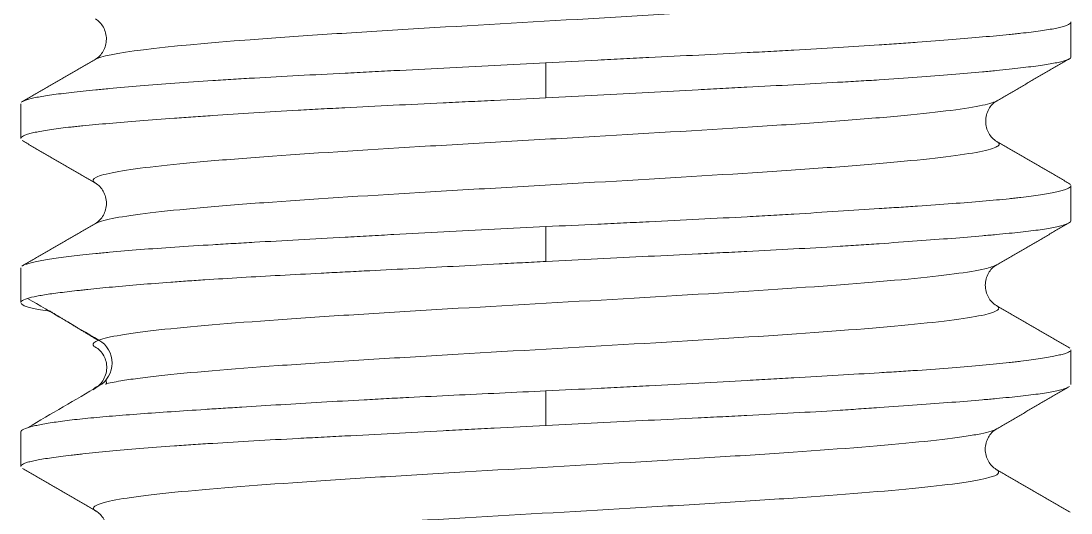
# Model space of a CAD drawing. Extents: x 840 to 1630, y 0 to 579.
# Drawn here: x 1364.63 to 1372.63, y 210.73 to 214.48 of the extents above; entities that cross this region are included whole.
import ezdxf

# ---------------------------------------------------------------- set-up
doc = ezdxf.new("R2010")
doc.units = 0
doc.header["$LTSCALE"] = 10
doc.header["$MEASUREMENT"] = 0
doc.layers.add('1', color=7, linetype='CONTINUOUS')

msp = doc.modelspace()

# ---------------------------------------------------------------- linework, layer by layer
at = {"layer": '1', "color": 7, "linetype": 'Continuous', "lineweight": 18}
for p, q in [((1372.6302, 214.2053), (1372.6302, 214.4707)), ((1364.6302, 213.846), (1364.6302, 213.5807)), ((1372.6302, 212.956), (1372.6302, 213.2214)), ((1364.6302, 212.5965), (1364.6302, 212.33)), ((1372.6302, 211.7061), (1372.6302, 211.971)), ((1364.6302, 211.3462), (1364.6302, 211.0813))]:
    msp.add_line(p, q, dxfattribs=at)
at = {"layer": '1', "color": 7, "linetype": 'Continuous', "lineweight": 13}
for p, q in [((1368.6302, 213.8915), (1368.6302, 214.16)), ((1368.6302, 212.6415), (1368.6302, 212.91)), ((1368.6302, 211.3915), (1368.6302, 211.66))]:
    msp.add_line(p, q, dxfattribs=at)
at = {"layer": '1', "color": 7, "linetype": 'Continuous', "lineweight": 18}
for points, knots in [([(1365.1918, 214.1816), (1365.2725, 214.2325), (1365.7087, 214.2835), (1366.4601, 214.3409), (1366.5485, 214.3473), (1366.732, 214.3603), (1367.0172, 214.3797), (1367.7402, 214.425), (1368.421, 214.4638), (1368.9799, 214.4961), (1369.0913, 214.5026), (1369.3121, 214.5156), (1369.6406, 214.535), (1370.3777, 214.5803), (1370.9253, 214.6191), (1371.297, 214.6514), (1371.3671, 214.6579), (1371.4979, 214.6708), (1371.6801, 214.6902), (1372.0042, 214.7355), (1372.1061, 214.7767), (1372.0705, 214.805), (1372.0667, 214.8074)], [0, 0, 0, 0, 0.244169, 0.244169, 0.275186, 0.275186, 0.306204, 0.368238, 0.492308, 0.492308, 0.523325, 0.523325, 0.554343, 0.616377, 0.740447, 0.740447, 0.771464, 0.771464, 0.802482, 0.864516, 0.988586, 1, 1, 1, 1]), ([(1365.1972, 214.4929), (1365.2235, 214.4768), (1365.2623, 214.4364), (1365.2902, 214.3383), (1365.2611, 214.2403), (1365.2218, 214.1999), (1365.1953, 214.1837)], [0, 0, 0, 0, 0.25236, 0.499879, 0.747508, 1, 1, 1, 1]), ([(1372.6302, 214.4708), (1372.6301, 214.4641), (1372.6239, 214.4573), (1372.608, 214.4489), (1372.6044, 214.4472), (1372.5963, 214.4438), (1372.5831, 214.4387), (1372.5663, 214.4337), (1372.5281, 214.4239), (1372.4648, 214.4111), (1372.3771, 214.3987), (1372.3021, 214.3895), (1372.2755, 214.3864), (1372.2333, 214.3818), (1372.2188, 214.3802), (1372.1892, 214.3771), (1372.1135, 214.3694), (1372.0294, 214.3617), (1371.8847, 214.349), (1371.8072, 214.3425), (1371.6418, 214.329), (1371.554, 214.3221), (1371.4375, 214.3135), (1371.4138, 214.3117), (1371.3662, 214.3082), (1371.2939, 214.3031), (1371.2196, 214.2979), (1371.0682, 214.2877), (1370.8589, 214.2743), (1370.6352, 214.2613), (1370.4618, 214.2517), (1370.4031, 214.2485), (1370.3136, 214.2438), (1370.2836, 214.2422), (1370.2234, 214.2391), (1370.1932, 214.2375), (1370.0417, 214.2298), (1369.7957, 214.2176), (1369.543, 214.2053), (1369.3509, 214.1959), (1369.2865, 214.1928), (1369.1567, 214.1863), (1369.0913, 214.183), (1368.8941, 214.1729), (1368.7624, 214.166), (1368.6303, 214.1591)], [0, 0, 0, 0, 0.061707, 0.061707, 0.077346, 0.077346, 0.092984, 0.12426, 0.12426, 0.186813, 0.249366, 0.249366, 0.280642, 0.280642, 0.29628, 0.29628, 0.311919, 0.374472, 0.374472, 0.437024, 0.437024, 0.499577, 0.499577, 0.515215, 0.515215, 0.530854, 0.56213, 0.56213, 0.624683, 0.687236, 0.687236, 0.718512, 0.718512, 0.73415, 0.73415, 0.749789, 0.749789, 0.812341, 0.874894, 0.874894, 0.906171, 0.906171, 0.937447, 0.937447, 1, 1, 1, 1]), ([(1368.6302, 213.8919), (1368.7623, 213.8988), (1368.8933, 213.9057), (1369.1531, 213.9194), (1369.4108, 213.9331), (1369.6642, 213.9465), (1369.8213, 213.9547), (1369.8526, 213.9564), (1369.9152, 213.9596), (1369.9464, 213.9613), (1370.0396, 213.9662), (1370.101, 213.9694), (1370.2826, 213.9789), (1370.5186, 213.9913), (1370.7422, 214.0034), (1370.9053, 214.0126), (1370.9856, 214.0173), (1371.0642, 214.022), (1371.1162, 214.0251), (1371.142, 214.0267), (1371.2695, 214.0347), (1371.3665, 214.0413), (1371.551, 214.0547), (1371.7259, 214.0683), (1371.8818, 214.0821), (1371.9732, 214.0907), (1371.9912, 214.0924), (1372.0265, 214.0958), (1372.0438, 214.0975), (1372.0946, 214.1026), (1372.127, 214.106), (1372.2196, 214.116), (1372.3311, 214.1289), (1372.4191, 214.1414), (1372.4762, 214.1507), (1372.4938, 214.1538), (1372.5258, 214.16), (1372.5403, 214.1631), (1372.5789, 214.1723), (1372.5981, 214.1785), (1372.6237, 214.191), (1372.6301, 214.1973), (1372.6302, 214.204), (1372.6302, 214.2041), (1372.6302, 214.2042)], [0, 0, 0, 0, 0.062447, 0.062447, 0.124894, 0.187342, 0.187342, 0.202953, 0.202953, 0.218565, 0.218565, 0.249789, 0.249789, 0.312236, 0.374683, 0.374683, 0.405907, 0.421519, 0.421519, 0.437131, 0.437131, 0.499578, 0.499578, 0.562025, 0.624472, 0.624472, 0.640084, 0.640084, 0.655696, 0.655696, 0.686919, 0.686919, 0.749367, 0.811814, 0.811814, 0.843037, 0.843037, 0.874261, 0.874261, 0.936708, 0.936708, 0.999155, 0.999155, 1, 1, 1, 1]), ([(1368.6303, 214.1591), (1368.4982, 214.1521), (1368.3672, 214.1452), (1368.1074, 214.1315), (1367.8497, 214.118), (1367.5962, 214.1049), (1367.4392, 214.0968), (1367.4078, 214.0952), (1367.3453, 214.092), (1367.314, 214.0904), (1367.2208, 214.0856), (1367.1595, 214.0825), (1366.9778, 214.0731), (1366.7418, 214.0609), (1366.5182, 214.0487), (1366.3552, 214.0394), (1366.2748, 214.0347), (1366.1962, 214.0299), (1366.1443, 214.0266), (1366.1184, 214.025), (1365.991, 214.0167), (1365.894, 214.0099), (1365.7095, 213.9963), (1365.5346, 213.9825), (1365.3786, 213.9689), (1365.2873, 213.9604), (1365.2693, 213.9587), (1365.234, 213.9554), (1365.2166, 213.9537), (1365.1658, 213.9487), (1365.1335, 213.9454), (1365.0409, 213.9356), (1364.9294, 213.9229), (1364.8413, 213.9106), (1364.7842, 213.9014), (1364.7667, 213.8983), (1364.7346, 213.8921), (1364.7201, 213.889), (1364.6815, 213.8797), (1364.6624, 213.8735), (1364.6469, 213.8657), (1364.6445, 213.8644), (1364.6424, 213.8631)], [0, 0, 0, 0, 0.065757, 0.065757, 0.131514, 0.197271, 0.197271, 0.21371, 0.21371, 0.23015, 0.23015, 0.263028, 0.263028, 0.328785, 0.394542, 0.394542, 0.427421, 0.44386, 0.44386, 0.460299, 0.460299, 0.526057, 0.526057, 0.591814, 0.657571, 0.657571, 0.67401, 0.67401, 0.690449, 0.690449, 0.723328, 0.723328, 0.789085, 0.854842, 0.854842, 0.88772, 0.88772, 0.920599, 0.920599, 0.986356, 0.986356, 1, 1, 1, 1]), ([(1364.6302, 213.5801), (1364.6303, 213.5869), (1364.6366, 213.5937), (1364.6524, 213.6022), (1364.6561, 213.6039), (1364.6641, 213.6074), (1364.6774, 213.6125), (1364.6942, 213.6176), (1364.7324, 213.6276), (1364.7957, 213.6407), (1364.8833, 213.6532), (1364.9584, 213.6626), (1364.9849, 213.6657), (1365.0271, 213.6704), (1365.0416, 213.6719), (1365.0712, 213.675), (1365.147, 213.6827), (1365.231, 213.6904), (1365.3757, 213.7027), (1365.4532, 213.709), (1365.6186, 213.7221), (1365.7065, 213.7289), (1365.823, 213.7375), (1365.8466, 213.7392), (1365.8943, 213.7427), (1365.9666, 213.7479), (1366.0409, 213.7531), (1366.1923, 213.7634), (1366.4015, 213.777), (1366.6253, 213.7902), (1366.7986, 213.8), (1366.8574, 213.8032), (1366.9469, 213.8081), (1366.9769, 213.8097), (1367.037, 213.8128), (1367.0672, 213.8144), (1367.2188, 213.8223), (1367.4647, 213.8346), (1367.7174, 213.8468), (1367.9095, 213.856), (1367.974, 213.8591), (1368.1038, 213.8654), (1368.1691, 213.8686), (1368.3663, 213.8783), (1368.4981, 213.8851), (1368.6302, 213.8919)], [0, 0, 0, 0, 0.061709, 0.061709, 0.077347, 0.077347, 0.092985, 0.124261, 0.124261, 0.186814, 0.249367, 0.249367, 0.280643, 0.280643, 0.296281, 0.296281, 0.31192, 0.374472, 0.374472, 0.437025, 0.437025, 0.499578, 0.499578, 0.515216, 0.515216, 0.530854, 0.562131, 0.562131, 0.624683, 0.687236, 0.687236, 0.718513, 0.718513, 0.734151, 0.734151, 0.749789, 0.749789, 0.812342, 0.874894, 0.874894, 0.906171, 0.906171, 0.937447, 0.937447, 1, 1, 1, 1]), ([(1365.1988, 213.241), (1365.1946, 213.2432), (1365.191, 213.2454), (1365.1714, 213.2606), (1365.1889, 213.2994), (1365.3991, 213.3382), (1365.7236, 213.377), (1365.8509, 213.39), (1366.1409, 213.4159), (1366.6286, 213.4547), (1367.4426, 213.5064), (1368.106, 213.5452), (1368.5523, 213.5711), (1368.7774, 213.5841), (1369.4464, 213.6229), (1370.1024, 213.6617), (1370.6641, 213.7005), (1370.923, 213.7199), (1371.0056, 213.7264), (1371.1627, 213.7393), (1371.5355, 213.7717), (1371.9022, 213.8161), (1372.0379, 213.8541), (1372.0616, 213.8662)], [0, 0, 0, 0, 0.010679, 0.010679, 0.072768, 0.196946, 0.196946, 0.259034, 0.259034, 0.321123, 0.4453, 0.507389, 0.507389, 0.569478, 0.569478, 0.693655, 0.755744, 0.755744, 0.786788, 0.786788, 0.817832, 0.94201, 1, 1, 1, 1]), ([(1372.0652, 213.5581), (1372.0386, 213.5742), (1371.9993, 213.6147), (1371.9708, 213.7128), (1371.9989, 213.8109), (1372.0378, 213.8514), (1372.0641, 213.8675)], [0, 0, 0, 0, 0.252392, 0.499965, 0.747575, 1, 1, 1, 1]), ([(1365.1944, 212.9315), (1365.1974, 212.9333), (1365.2493, 212.961), (1365.3992, 212.9887), (1365.7237, 213.0275), (1365.851, 213.0404), (1366.141, 213.0663), (1366.6287, 213.1051), (1367.4428, 213.1569), (1368.1062, 213.1957), (1368.5525, 213.2216), (1368.7776, 213.2345), (1369.4465, 213.2733), (1370.1025, 213.3122), (1370.6642, 213.351), (1370.9231, 213.3704), (1371.0057, 213.3769), (1371.1629, 213.3898), (1371.5356, 213.4221), (1371.9093, 213.4674), (1372.0439, 213.5063), (1372.0776, 213.5257), (1372.0831, 213.5321), (1372.0827, 213.5445), (1372.0777, 213.5505), (1372.0681, 213.5564)], [0, 0, 0, 0, 0.008574, 0.132828, 0.132828, 0.194955, 0.194955, 0.257082, 0.381337, 0.443464, 0.443464, 0.505591, 0.505591, 0.629846, 0.691973, 0.691973, 0.723037, 0.723037, 0.7541, 0.878355, 0.940482, 0.940482, 0.971546, 0.971546, 1, 1, 1, 1]), ([(1365.1963, 213.2423), (1365.2228, 213.2262), (1365.2621, 213.1857), (1365.2909, 213.0877), (1365.2626, 212.9895), (1365.2233, 212.9491), (1365.1968, 212.9329)], [0, 0, 0, 0, 0.252579, 0.500198, 0.747666, 1, 1, 1, 1]), ([(1372.6302, 213.2224), (1372.6301, 213.2161), (1372.6239, 213.2095), (1372.608, 213.2011), (1372.6044, 213.1994), (1372.5963, 213.1959), (1372.5831, 213.1907), (1372.5663, 213.1856), (1372.528, 213.1752), (1372.4648, 213.1615), (1372.3771, 213.1481), (1372.3021, 213.1382), (1372.2755, 213.135), (1372.2333, 213.1301), (1372.2189, 213.1285), (1372.1892, 213.1252), (1372.1135, 213.1172), (1371.9623, 213.1032), (1371.8072, 213.091), (1371.6418, 213.0788), (1371.554, 213.0726), (1371.4374, 213.0647), (1371.4138, 213.0631), (1371.3661, 213.0598), (1371.2938, 213.055), (1371.2195, 213.05), (1371.0681, 213.04), (1370.8588, 213.0263), (1370.6351, 213.0126), (1370.4618, 213.0023), (1370.403, 212.9989), (1370.3136, 212.9937), (1370.2836, 212.992), (1370.2234, 212.9887), (1370.1932, 212.987), (1370.0417, 212.9786), (1369.7958, 212.9656), (1369.5431, 212.9531), (1369.351, 212.9438), (1369.2865, 212.9407), (1369.1568, 212.9345), (1369.0914, 212.9315), (1368.8942, 212.9222), (1368.7624, 212.916), (1368.6302, 212.9097)], [0, 0, 0, 0, 0.061707, 0.061707, 0.077345, 0.077345, 0.092984, 0.12426, 0.12426, 0.186813, 0.249366, 0.249366, 0.280642, 0.280642, 0.29628, 0.29628, 0.311919, 0.374471, 0.437024, 0.437024, 0.499577, 0.499577, 0.515215, 0.515215, 0.530854, 0.56213, 0.56213, 0.624683, 0.687236, 0.687236, 0.718512, 0.718512, 0.73415, 0.73415, 0.749789, 0.749789, 0.812341, 0.874894, 0.874894, 0.906171, 0.906171, 0.937447, 0.937447, 1, 1, 1, 1]), ([(1368.6302, 212.9097), (1368.4981, 212.9034), (1368.3671, 212.897), (1368.1072, 212.8838), (1367.8495, 212.8703), (1367.5961, 212.8565), (1367.4391, 212.8479), (1367.4078, 212.8462), (1367.3452, 212.8427), (1367.314, 212.841), (1367.2208, 212.8358), (1367.1595, 212.8324), (1366.9778, 212.8223), (1366.7419, 212.8092), (1366.5183, 212.7965), (1366.3552, 212.7872), (1366.2749, 212.7825), (1366.1963, 212.7779), (1366.1443, 212.7748), (1366.1185, 212.7732), (1365.991, 212.7655), (1365.894, 212.7594), (1365.7095, 212.747), (1365.622, 212.7408), (1365.4565, 212.7279), (1365.3786, 212.7212), (1365.2872, 212.7126), (1365.2692, 212.7109), (1365.2339, 212.7074), (1365.2166, 212.7057), (1365.1658, 212.7005), (1365.1334, 212.697), (1365.0409, 212.6867), (1364.9294, 212.673), (1364.8413, 212.6597), (1364.7843, 212.6499), (1364.7667, 212.6467), (1364.7347, 212.6402), (1364.7201, 212.637), (1364.6816, 212.6275), (1364.6624, 212.6213), (1364.6468, 212.6138), (1364.6443, 212.6125), (1364.6422, 212.6112)], [0, 0, 0, 0, 0.065722, 0.065722, 0.131445, 0.197167, 0.197167, 0.213598, 0.213598, 0.230029, 0.230029, 0.26289, 0.26289, 0.328612, 0.394335, 0.394335, 0.427196, 0.443626, 0.443626, 0.460057, 0.460057, 0.525779, 0.525779, 0.591502, 0.591502, 0.657224, 0.657224, 0.673655, 0.673655, 0.690086, 0.690086, 0.722947, 0.722947, 0.788669, 0.854392, 0.854392, 0.887253, 0.887253, 0.920114, 0.920114, 0.985836, 0.985836, 1, 1, 1, 1]), ([(1368.6301, 212.6441), (1368.7622, 212.6509), (1368.8932, 212.6576), (1369.1531, 212.6706), (1369.4108, 212.6834), (1369.6643, 212.6958), (1369.8213, 212.7035), (1369.8527, 212.705), (1369.9152, 212.7081), (1369.9465, 212.7097), (1370.0397, 212.7143), (1370.101, 212.7174), (1370.2827, 212.7266), (1370.4007, 212.7328), (1370.6305, 212.7456), (1370.7423, 212.7522), (1370.9053, 212.7623), (1370.9856, 212.7674), (1371.0642, 212.7726), (1371.1162, 212.7761), (1371.142, 212.7778), (1371.2694, 212.7865), (1371.3664, 212.7934), (1371.5509, 212.807), (1371.7258, 212.8203), (1371.8818, 212.8333), (1371.9732, 212.8413), (1371.9912, 212.8429), (1372.0265, 212.846), (1372.0438, 212.8476), (1372.0946, 212.8523), (1372.127, 212.8555), (1372.2196, 212.8647), (1372.3311, 212.8769), (1372.4191, 212.8892), (1372.4762, 212.8986), (1372.4938, 212.9018), (1372.5258, 212.9083), (1372.5403, 212.9117), (1372.5789, 212.9218), (1372.5981, 212.9286), (1372.6237, 212.9423), (1372.6301, 212.9492), (1372.6302, 212.9561), (1372.6302, 212.9562), (1372.6302, 212.9563)], [0, 0, 0, 0, 0.062447, 0.062447, 0.124894, 0.187342, 0.187342, 0.202954, 0.202954, 0.218565, 0.218565, 0.249789, 0.249789, 0.312236, 0.312236, 0.374683, 0.374683, 0.405907, 0.421519, 0.421519, 0.437131, 0.437131, 0.499578, 0.499578, 0.562025, 0.624472, 0.624472, 0.640084, 0.640084, 0.655696, 0.655696, 0.68692, 0.68692, 0.749367, 0.811814, 0.811814, 0.843038, 0.843038, 0.874261, 0.874261, 0.936708, 0.936708, 0.999156, 0.999156, 1, 1, 1, 1]), ([(1364.6795, 212.3626), (1364.698, 212.3683), (1364.7217, 212.3739), (1364.7789, 212.385), (1364.846, 212.396), (1364.9325, 212.4072), (1365.0048, 212.4158), (1365.0301, 212.4188), (1365.07, 212.4232), (1365.0836, 212.4247), (1365.1115, 212.4277), (1365.1257, 212.4292), (1365.1981, 212.4369), (1365.3224, 212.4492), (1365.5332, 212.4678), (1365.69, 212.4801), (1365.8138, 212.4892), (1365.8561, 212.4922), (1365.9211, 212.4967), (1365.943, 212.4982), (1365.9873, 212.5012), (1366.0989, 212.5086), (1366.3077, 212.5215), (1366.6029, 212.5382), (1366.8108, 212.5491), (1366.971, 212.5574), (1367.0251, 212.5602), (1367.1347, 212.5658), (1367.1898, 212.5686), (1367.3559, 212.5771), (1367.4679, 212.5828), (1367.6943, 212.5947), (1367.9229, 212.6068), (1368.1563, 212.6193), (1368.3332, 212.6286), (1368.3925, 212.6317), (1368.5113, 212.6379), (1368.5707, 212.641), (1368.6301, 212.6441)], [0, 0, 0, 0, 0.0625, 0.0625, 0.125, 0.1875, 0.1875, 0.21875, 0.21875, 0.234375, 0.234375, 0.25, 0.25, 0.3125, 0.375, 0.4375, 0.4375, 0.46875, 0.46875, 0.484375, 0.484375, 0.5, 0.5625, 0.625, 0.6875, 0.6875, 0.71875, 0.71875, 0.75, 0.75, 0.8125, 0.8125, 0.875, 0.9375, 0.9375, 0.96875, 0.96875, 1, 1, 1, 1]), ([(1365.2235, 212.0442), (1365.2581, 212.0572), (1365.3415, 212.0766), (1365.4717, 212.096), (1365.5688, 212.1089), (1365.6226, 212.1154), (1365.9156, 212.1478), (1366.3829, 212.1866), (1367.0599, 212.2319), (1367.3707, 212.2513), (1367.5816, 212.2642), (1367.6889, 212.2707), (1368.2328, 212.303), (1368.6902, 212.3289), (1369.5798, 212.3807), (1370.012, 212.4065), (1370.7814, 212.4583), (1371.457, 212.5101), (1371.8603, 212.5618), (1372.014, 212.5972), (1372.0431, 212.6066), (1372.0605, 212.616)], [0, 0, 0, 0, 0.067889, 0.101833, 0.101833, 0.135777, 0.135777, 0.271555, 0.339443, 0.373388, 0.373388, 0.407332, 0.407332, 0.543109, 0.543109, 0.678887, 0.678887, 0.814664, 0.950441, 0.950441, 1, 1, 1, 1]), ([(1372.0618, 212.3082), (1372.0353, 212.3243), (1371.9961, 212.3647), (1371.9678, 212.4628), (1371.9967, 212.5608), (1372.0362, 212.6012), (1372.0628, 212.6173)], [0, 0, 0, 0, 0.252368, 0.499785, 0.747351, 1, 1, 1, 1]), ([(1364.6302, 212.33), (1364.6302, 212.3335), (1364.6318, 212.3369), (1364.642, 212.3478), (1364.6567, 212.3553), (1364.6795, 212.3628)], [0, 0, 0, 0, 0.313663, 0.313663, 1, 1, 1, 1]), ([(1364.8537, 212.2637), (1364.8268, 212.2675), (1364.8022, 212.2714), (1364.7604, 212.2786), (1364.7427, 212.282), (1364.7109, 212.289), (1364.6971, 212.2925), (1364.6613, 212.3031), (1364.6454, 212.3104), (1364.6352, 212.3195), (1364.6337, 212.3212), (1364.6326, 212.3228)], [0, 0, 0, 0, 0.203748, 0.203748, 0.383024, 0.383024, 0.562299, 0.562299, 0.920851, 0.920851, 1, 1, 1, 1]), ([(1365.2715, 211.7093), (1365.3029, 211.7174), (1365.3742, 211.7319), (1365.4718, 211.7464), (1365.5689, 211.7594), (1365.6227, 211.7659), (1365.9158, 211.7982), (1366.3831, 211.837), (1367.06, 211.8823), (1367.3708, 211.9017), (1367.5818, 211.9147), (1367.6891, 211.9211), (1368.233, 211.9535), (1368.6904, 211.9794), (1369.58, 212.0311), (1370.0122, 212.057), (1370.7816, 212.1088), (1371.4571, 212.1605), (1371.8604, 212.2123), (1372.073, 212.2612), (1372.1019, 212.2842), (1372.0636, 212.3072)], [0, 0, 0, 0, 0.040514, 0.072977, 0.072977, 0.105441, 0.105441, 0.235294, 0.300221, 0.332684, 0.332684, 0.365147, 0.365147, 0.495, 0.495, 0.624854, 0.624854, 0.754707, 0.88456, 0.88456, 1, 1, 1, 1]), ([(1365.1949, 211.9932), (1365.188, 211.9973), (1365.1687, 212.0144), (1365.1879, 212.0314), (1365.2236, 212.0444)], [0, 0, 0, 0, 0.241273, 1, 1, 1, 1]), ([(1365.2235, 211.6948), (1365.2847, 211.7292), (1365.3652, 211.8696), (1365.2848, 212.01), (1365.2236, 212.0444)], [0, 0, 0, 0, 0.500101, 1, 1, 1, 1]), ([(1365.1938, 211.9937), (1365.2234, 211.9761), (1365.2665, 211.9327), (1365.2943, 211.8303), (1365.2588, 211.7278), (1365.2101, 211.6843), (1365.1778, 211.6667)], [0, 0, 0, 0, 0.252511, 0.500404, 0.748062, 1, 1, 1, 1]), ([(1372.6302, 211.9704), (1372.6301, 211.9643), (1372.6239, 211.9583), (1372.608, 211.9506), (1372.6044, 211.9491), (1372.5963, 211.946), (1372.5831, 211.9413), (1372.5663, 211.9366), (1372.528, 211.9271), (1372.4964, 211.9205), (1372.4209, 211.9071), (1372.3771, 211.9003), (1372.3021, 211.8899), (1372.2755, 211.8865), (1372.2333, 211.8813), (1372.2188, 211.8795), (1372.1892, 211.8761), (1372.1135, 211.8675), (1371.9623, 211.8523), (1371.8073, 211.8394), (1371.6419, 211.8266), (1371.554, 211.8204), (1371.4375, 211.8126), (1371.4139, 211.811), (1371.3662, 211.8079), (1371.2939, 211.8033), (1371.2196, 211.7987), (1371.0681, 211.7895), (1370.9635, 211.7834), (1370.7469, 211.7709), (1370.635, 211.7645), (1370.4617, 211.7545), (1370.403, 211.7511), (1370.2836, 211.7442), (1370.2234, 211.7408), (1370.0416, 211.7305), (1369.7958, 211.7167), (1369.5431, 211.7032), (1369.351, 211.6932), (1369.2866, 211.6898), (1369.1568, 211.6833), (1369.0915, 211.68), (1368.8943, 211.6702), (1368.7625, 211.6638), (1368.6303, 211.6576)], [0, 0, 0, 0, 0.061708, 0.061708, 0.077346, 0.077346, 0.092985, 0.124261, 0.124261, 0.186814, 0.186814, 0.249367, 0.249367, 0.280643, 0.280643, 0.296281, 0.296281, 0.311919, 0.374472, 0.437025, 0.437025, 0.499578, 0.499578, 0.515216, 0.515216, 0.530854, 0.562131, 0.562131, 0.624683, 0.624683, 0.687236, 0.687236, 0.718512, 0.718512, 0.749789, 0.749789, 0.812342, 0.874894, 0.874894, 0.906171, 0.906171, 0.937447, 0.937447, 1, 1, 1, 1]), ([(1368.6301, 211.3943), (1368.7622, 211.4011), (1368.8932, 211.4077), (1369.1531, 211.4206), (1369.4108, 211.4333), (1369.6643, 211.4455), (1369.8214, 211.4532), (1369.8527, 211.4548), (1369.9152, 211.4579), (1369.9465, 211.4594), (1370.0397, 211.4641), (1370.1011, 211.4671), (1370.2827, 211.4764), (1370.4007, 211.4827), (1370.6305, 211.4956), (1370.7423, 211.5023), (1370.9053, 211.5125), (1370.9856, 211.5177), (1371.0642, 211.5229), (1371.1161, 211.5263), (1371.142, 211.5281), (1371.2694, 211.5368), (1371.3664, 211.5436), (1371.5509, 211.5571), (1371.7258, 211.5704), (1371.8818, 211.5832), (1371.9732, 211.5911), (1371.9912, 211.5927), (1372.0265, 211.5959), (1372.0438, 211.5974), (1372.0946, 211.6021), (1372.127, 211.6052), (1372.2196, 211.6145), (1372.3311, 211.6266), (1372.4191, 211.639), (1372.4762, 211.6485), (1372.4938, 211.6518), (1372.5258, 211.6584), (1372.5403, 211.6618), (1372.5787, 211.6719), (1372.5978, 211.6788), (1372.6106, 211.6856)], [0, 0, 0, 0, 0.066696, 0.066696, 0.133391, 0.200087, 0.200087, 0.216761, 0.216761, 0.233435, 0.233435, 0.266782, 0.266782, 0.333478, 0.333478, 0.400174, 0.400174, 0.433521, 0.450195, 0.450195, 0.466869, 0.466869, 0.533565, 0.533565, 0.60026, 0.666956, 0.666956, 0.68363, 0.68363, 0.700304, 0.700304, 0.733652, 0.733652, 0.800347, 0.867043, 0.867043, 0.900391, 0.900391, 0.933738, 0.933738, 1, 1, 1, 1]), ([(1368.6303, 211.6576), (1368.5114, 211.6519), (1368.3934, 211.6463), (1368.1592, 211.6353), (1367.9266, 211.6243), (1367.6976, 211.6131), (1367.5271, 211.6045), (1367.4705, 211.6015), (1367.3859, 211.597), (1367.3578, 211.5955), (1367.3016, 211.5925), (1367.2736, 211.5909), (1367.1346, 211.5833), (1366.9172, 211.5709), (1366.6063, 211.5523), (1366.409, 211.5401), (1366.2648, 211.531), (1366.2174, 211.528), (1366.1472, 211.5236), (1366.124, 211.5221), (1366.078, 211.5191), (1365.9643, 211.5117), (1365.7707, 211.4989), (1365.5357, 211.4823), (1365.3945, 211.4714), (1365.2945, 211.4631), (1365.2621, 211.4603), (1365.1995, 211.4547), (1365.1694, 211.4518), (1365.0828, 211.4433), (1365.03, 211.4374), (1364.9338, 211.4255), (1364.8472, 211.4133), (1364.7797, 211.4009), (1364.7364, 211.3916), (1364.7232, 211.3885), (1364.6994, 211.3824), (1364.6888, 211.3793), (1364.6795, 211.3763)], [0, 0, 0, 0, 0.0625, 0.0625, 0.125, 0.1875, 0.1875, 0.21875, 0.21875, 0.234375, 0.234375, 0.25, 0.25, 0.3125, 0.375, 0.4375, 0.4375, 0.46875, 0.46875, 0.484375, 0.484375, 0.5, 0.5625, 0.625, 0.6875, 0.6875, 0.71875, 0.71875, 0.75, 0.75, 0.8125, 0.8125, 0.875, 0.9375, 0.9375, 0.96875, 0.96875, 1, 1, 1, 1]), ([(1364.6302, 211.0822), (1364.6303, 211.0886), (1364.6366, 211.095), (1364.6524, 211.1029), (1364.6561, 211.1045), (1364.6641, 211.1077), (1364.6774, 211.1124), (1364.6942, 211.1171), (1364.7324, 211.1264), (1364.7957, 211.1385), (1364.8834, 211.1508), (1364.9584, 211.1603), (1364.985, 211.1635), (1365.0272, 211.1684), (1365.0416, 211.1701), (1365.0713, 211.1734), (1365.147, 211.1818), (1365.2982, 211.1972), (1365.4532, 211.2109), (1365.6185, 211.2246), (1365.7064, 211.2313), (1365.8229, 211.2397), (1365.8466, 211.2414), (1365.8943, 211.2447), (1365.9665, 211.2497), (1366.0408, 211.2545), (1366.1923, 211.2641), (1366.4015, 211.2767), (1366.6253, 211.2889), (1366.7987, 211.2981), (1366.8575, 211.3012), (1366.947, 211.3058), (1366.977, 211.3074), (1367.0371, 211.3105), (1367.0673, 211.3121), (1367.2189, 211.3199), (1367.3418, 211.3262), (1367.5911, 211.3394), (1367.7174, 211.3462), (1367.9095, 211.3564), (1367.9739, 211.3599), (1368.1037, 211.3668), (1368.1691, 211.3702), (1368.3662, 211.3806), (1368.498, 211.3875), (1368.6301, 211.3943)], [0, 0, 0, 0, 0.061709, 0.061709, 0.077347, 0.077347, 0.092985, 0.124262, 0.124262, 0.186814, 0.249367, 0.249367, 0.280643, 0.280643, 0.296282, 0.296282, 0.31192, 0.374473, 0.437025, 0.437025, 0.499578, 0.499578, 0.515216, 0.515216, 0.530854, 0.562131, 0.562131, 0.624684, 0.687236, 0.687236, 0.718513, 0.718513, 0.734151, 0.734151, 0.749789, 0.749789, 0.812342, 0.812342, 0.874895, 0.874895, 0.906171, 0.906171, 0.937447, 0.937447, 1, 1, 1, 1]), ([(1364.6795, 211.3764), (1364.6567, 211.3694), (1364.642, 211.3626), (1364.6318, 211.3528), (1364.6302, 211.3497), (1364.6302, 211.3467)], [0, 0, 0, 0, 0.688713, 0.688713, 1, 1, 1, 1]), ([(1365.2009, 210.7417), (1365.1648, 210.7618), (1365.1906, 210.7949), (1365.3544, 210.828), (1365.4819, 210.8474), (1365.5297, 210.8539), (1365.6354, 210.8668), (1365.9248, 210.8992), (1366.4918, 210.9445), (1367.0848, 210.9833), (1367.3941, 211.0027), (1367.4994, 211.0092), (1367.7133, 211.0221), (1368.2568, 211.0545), (1369.0585, 211.0998), (1369.8175, 211.145), (1370.1237, 211.1645), (1370.3226, 211.1774), (1370.4193, 211.1839), (1370.8878, 211.2162), (1371.377, 211.255), (1371.7631, 211.3003), (1371.8829, 211.3197), (1371.9519, 211.3327), (1371.981, 211.3391), (1372.0292, 211.3524), (1372.0478, 211.3593), (1372.0602, 211.3661)], [0, 0, 0, 0, 0.096854, 0.15902, 0.15902, 0.190103, 0.190103, 0.221186, 0.345517, 0.407683, 0.407683, 0.438766, 0.438766, 0.469849, 0.594181, 0.656347, 0.68743, 0.68743, 0.718512, 0.718512, 0.842844, 0.90501, 0.936093, 0.936093, 0.967176, 0.967176, 1, 1, 1, 1]), ([(1372.0612, 211.0585), (1372.0348, 211.0745), (1371.9957, 211.1148), (1371.9674, 211.2128), (1371.9962, 211.3106), (1372.0355, 211.351), (1372.0619, 211.367)], [0, 0, 0, 0, 0.252392, 0.499807, 0.747357, 1, 1, 1, 1]), ([(1365.196, 210.4315), (1365.2069, 210.4385), (1365.2555, 210.4585), (1365.3544, 210.4785), (1365.4819, 210.4979), (1365.5297, 210.5044), (1365.6354, 210.5173), (1365.9249, 210.5496), (1366.4919, 210.5949), (1367.0849, 210.6338), (1367.3942, 210.6532), (1367.4995, 210.6596), (1367.7135, 210.6726), (1368.257, 210.7049), (1369.0587, 210.7502), (1369.8177, 210.7955), (1370.1239, 210.8149), (1370.3228, 210.8278), (1370.4195, 210.8343), (1370.888, 210.8667), (1371.3772, 210.9055), (1371.7633, 210.9508), (1371.883, 210.9702), (1371.9521, 210.9831), (1371.9811, 210.9896), (1372.0774, 211.0162), (1372.0967, 211.0363), (1372.0647, 211.0564)], [0, 0, 0, 0, 0.033793, 0.095913, 0.095913, 0.126973, 0.126973, 0.158032, 0.282271, 0.344391, 0.344391, 0.375451, 0.375451, 0.40651, 0.530749, 0.592869, 0.623929, 0.623929, 0.654988, 0.654988, 0.779227, 0.841347, 0.872407, 0.872407, 0.903466, 0.903466, 1, 1, 1, 1]), ([(1365.1998, 210.7422), (1365.2263, 210.7262), (1365.2655, 210.6859), (1365.294, 210.588), (1365.2654, 210.49), (1365.2261, 210.4497), (1365.1995, 210.4337)], [0, 0, 0, 0, 0.252583, 0.500065, 0.747503, 1, 1, 1, 1])]:
    msp.add_open_spline(points, degree=3, knots=knots, dxfattribs=at)
for points, degree in [([(1365.1953, 214.1836), (1364.9138, 214.0204), (1364.6325, 213.8573)], 2), ([(1372.0581, 213.8642), (1372.3395, 214.0274), (1372.621, 214.1905)], 2), ([(1364.6403, 213.5649), (1364.9217, 213.4019), (1365.2029, 213.2386)], 2), ([(1372.6276, 213.2319), (1372.3462, 213.395), (1372.0647, 213.5583)], 2), ([(1365.1979, 212.9335), (1364.9166, 212.7703), (1364.6353, 212.6072)], 2), ([(1372.0565, 212.6137), (1372.3376, 212.777), (1372.6188, 212.94)], 2), ([(1364.8467, 212.2677), (1365.0337, 212.1545), (1365.2203, 212.0413)], 2), ([(1372.6224, 211.9828), (1372.3413, 212.1459), (1372.0602, 212.3091)], 2), ([(1365.1797, 211.6672), (1365.1833, 211.6764), (1365.1981, 211.6856), (1365.2235, 211.6948)], 3), ([(1365.2786, 211.7431), (1365.2817, 211.7111)], 1), ([(1372.0568, 211.3641), (1372.3375, 211.5272), (1372.6185, 211.6901)], 2), ([(1364.6429, 211.0657), (1364.9238, 210.9027), (1365.2044, 210.7396)], 2), ([(1372.6229, 210.7323), (1372.3419, 210.8954), (1372.0609, 211.0586)], 2)]:
    msp.add_open_spline(points, degree=degree, dxfattribs=at)
at = {"layer": '1', "color": 7, "linetype": 'Continuous', "lineweight": 13}
for points in [[(1365.2236, 212.0444), (1365.0426, 212.1503), (1364.8616, 212.2562), (1364.6805, 212.3622)], [(1364.6805, 211.377), (1364.8615, 211.4829), (1365.0425, 211.5889), (1365.2236, 211.6948)]]:
    msp.add_open_spline(points, degree=3, dxfattribs=at)

doc.saveas('drawing.dxf')
